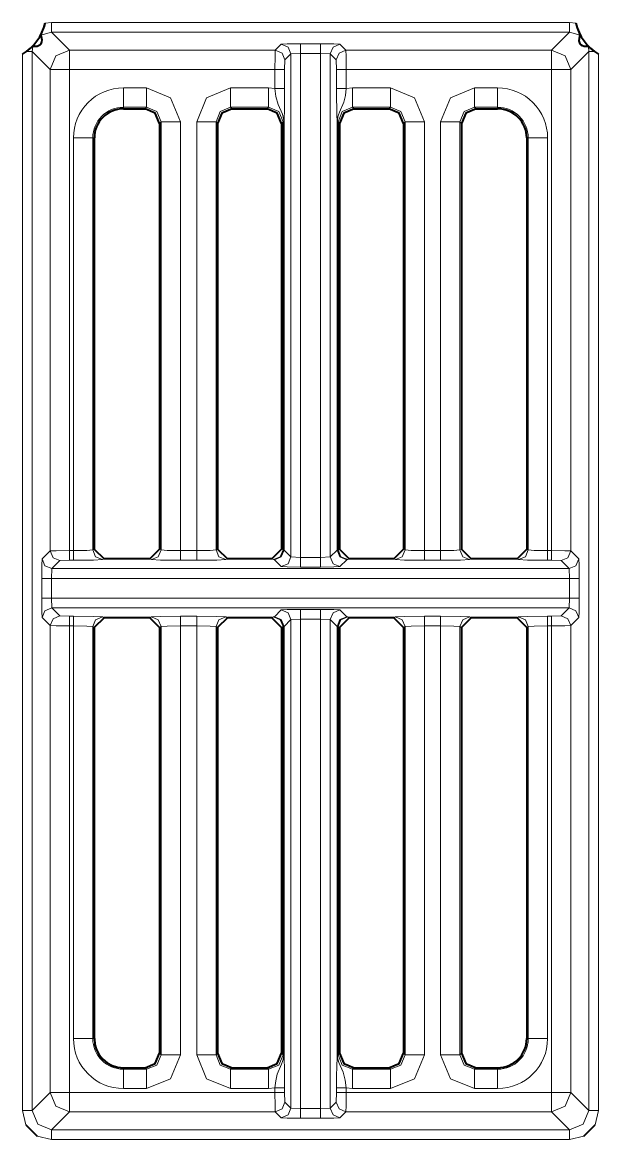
# Model space of a CAD drawing. Header units: millimetres. Extents: x 0 to 2941, y -405 to 1422.
# Drawn here: x 451.8 to 481.6, y 995 to 1052.7 of the extents above; entities that cross this region are included whole.
import ezdxf

# ---------------------------------------------------------------- set-up
doc = ezdxf.new("R2010")
doc.units = ezdxf.units.MM
doc.layers.add('FINE', color=9, linetype='Continuous')
doc.layers.add('OUTLINE', color=7, linetype='Continuous')

msp = doc.modelspace()

# ---------------------------------------------------------------- linework, layer by layer
at = {"layer": 'FINE', "lineweight": 9}
for p, q in [((452.956, 1052.642), (453.279, 1052.678)), ((453.279, 1052.178), (452.74, 1052.02)), ((480.054, 1052.178), (453.279, 1052.178)), ((453.279, 1052.178), (454.223, 1051.234)), ((479.11, 1051.234), (480.054, 1052.178)), ((480.593, 1052.02), (480.054, 1052.178)), ((452.313, 1051.433), (452.28, 1051.178)), ((453.223, 1050.234), (452.28, 1051.178)), ((452.28, 1051.178), (452.28, 996.453)), ((466.157, 1051.575), (467.182, 1051.575)), ((468.182, 1051.549), (468.497, 1051.234)), ((468.497, 1051.234), (479.11, 1051.234)), ((481.054, 1051.178), (480.11, 1050.234)), ((481.054, 1051.178), (481.021, 1051.433)), ((481.054, 996.453), (481.054, 1051.178)), ((465.342, 1050.734), (465.329, 1050.234)), ((466.157, 1051.075), (465.657, 1051.049)), ((466.157, 1051.075), (466.157, 1025.032)), ((467.182, 1051.075), (466.157, 1051.075)), ((467.182, 1025.032), (467.182, 1051.075)), ((467.682, 1051.049), (467.182, 1051.075)), ((467.682, 1051.049), (467.682, 1025.058)), ((467.998, 1050.734), (467.682, 1051.049)), ((468.01, 1050.234), (467.998, 1050.734)), ((454.223, 1050.234), (454.223, 1025.386)), ((464.829, 1050.234), (454.223, 1050.234)), ((464.829, 1049.258), (464.829, 1050.234)), ((465.329, 1050.234), (465.329, 1049.258)), ((468.01, 1049.258), (468.01, 1050.234)), ((479.11, 1050.234), (468.51, 1050.234)), ((468.51, 1050.234), (468.51, 1049.258)), ((479.11, 1025.386), (479.11, 1050.234)), ((456.998, 1049.288), (458.202, 1049.288)), ((462.537, 1049.288), (464.502, 1049.288)), ((464.502, 1049.288), (464.829, 1049.258)), ((468.51, 1049.258), (468.837, 1049.288)), ((468.837, 1049.288), (470.802, 1049.288)), ((475.137, 1049.288), (476.335, 1049.288)), ((464.502, 1048.29), (462.537, 1048.29)), ((462.537, 1048.29), (462.619, 1048.208)), ((464.421, 1048.208), (464.502, 1048.29)), ((468.837, 1048.29), (468.919, 1048.208)), ((470.802, 1048.29), (468.837, 1048.29)), ((470.721, 1048.208), (470.802, 1048.29)), ((475.137, 1048.29), (475.219, 1048.208)), ((476.335, 1048.29), (475.137, 1048.29)), ((476.335, 1048.208), (476.335, 1048.29)), ((458.951, 1047.541), (458.87, 1047.459)), ((458.951, 1025.423), (458.951, 1047.541)), ((459.95, 1047.541), (459.95, 1025.386)), ((460.79, 1025.386), (460.79, 1047.541)), ((461.87, 1047.459), (461.788, 1047.541)), ((465.251, 1047.541), (465.17, 1047.459)), ((465.283, 1025.415), (465.283, 1047.541)), ((468.056, 1047.541), (468.056, 1025.415)), ((468.088, 1047.541), (468.088, 1025.423)), ((468.17, 1047.459), (468.088, 1047.541)), ((471.551, 1047.541), (471.47, 1047.459)), ((471.551, 1025.423), (471.551, 1047.541)), ((474.388, 1047.541), (474.388, 1025.423)), ((474.47, 1047.459), (474.388, 1047.541)), ((454.419, 1025.386), (454.419, 1046.709)), ((455.498, 1046.709), (455.417, 1046.709)), ((477.916, 1046.709), (477.835, 1046.709)), ((477.916, 1025.423), (477.916, 1046.709)), ((454.223, 1025.386), (454.419, 1025.386)), ((458.87, 1025.464), (458.951, 1025.423)), ((459.95, 1025.386), (460.79, 1025.386)), ((465.251, 1025.423), (465.283, 1025.415)), ((468.056, 1025.415), (468.088, 1025.423)), ((468.088, 1025.423), (468.17, 1025.464)), ((471.47, 1025.464), (471.551, 1025.423)), ((474.388, 1025.423), (474.47, 1025.464)), ((477.835, 1025.464), (477.916, 1025.423)), ((454.223, 1024.886), (453.723, 1024.873)), ((454.419, 1024.886), (454.223, 1024.886)), ((455.999, 1024.964), (455.916, 1024.923)), ((458.452, 1024.923), (458.37, 1024.964)), ((460.79, 1024.886), (459.95, 1024.886)), ((462.37, 1024.964), (462.288, 1024.923)), ((464.752, 1024.923), (464.67, 1024.964)), ((464.8, 1024.915), (464.752, 1024.923)), ((465.157, 1024.558), (464.8, 1024.915)), ((465.657, 1025.058), (466.157, 1025.032)), ((466.157, 1025.032), (467.182, 1025.032)), ((467.182, 1025.032), (467.682, 1025.058)), ((468.539, 1024.915), (468.182, 1024.558)), ((468.588, 1024.923), (468.539, 1024.915)), ((468.67, 1024.964), (468.588, 1024.923)), ((471.052, 1024.923), (470.97, 1024.964)), ((473.39, 1024.886), (472.55, 1024.886)), ((474.97, 1024.964), (474.888, 1024.923)), ((477.417, 1024.923), (477.335, 1024.964)), ((479.11, 1024.886), (478.915, 1024.886)), ((453.303, 1024.453), (453.278, 1023.953)), ((467.182, 1024.532), (466.157, 1024.532)), ((480.055, 1023.953), (480.03, 1024.453)), ((452.778, 1022.927), (452.778, 1023.953)), ((480.055, 1023.953), (453.278, 1023.953)), ((453.278, 1023.953), (453.278, 1022.927)), ((480.055, 1022.927), (480.055, 1023.953)), ((480.555, 1023.953), (480.555, 1022.927)), ((453.278, 1022.927), (480.055, 1022.927)), ((453.278, 1022.927), (453.303, 1022.428)), ((480.03, 1022.428), (480.055, 1022.927)), ((464.8, 1021.966), (465.157, 1022.323)), ((466.157, 1022.348), (467.182, 1022.348)), ((468.182, 1022.323), (468.539, 1021.966)), ((453.223, 1021.508), (452.803, 1021.928)), ((453.723, 1022.008), (454.223, 1021.995)), ((454.223, 1021.995), (454.419, 1021.995)), ((455.916, 1021.958), (455.999, 1021.917)), ((458.37, 1021.917), (458.452, 1021.958)), ((459.95, 1021.995), (460.79, 1021.995)), ((462.288, 1021.958), (462.37, 1021.917)), ((464.67, 1021.917), (464.752, 1021.958)), ((464.752, 1021.958), (464.8, 1021.966)), ((465.657, 1021.823), (465.3, 1021.466)), ((466.157, 1021.849), (465.657, 1021.823)), ((465.657, 996.582), (465.657, 1021.823)), ((466.157, 1021.849), (466.157, 996.556)), ((467.182, 1021.849), (466.157, 1021.849)), ((467.682, 1021.823), (467.182, 1021.849)), ((467.182, 996.556), (467.182, 1021.849)), ((467.682, 1021.823), (467.682, 996.582)), ((468.539, 1021.966), (468.588, 1021.958)), ((468.588, 1021.958), (468.67, 1021.917)), ((470.97, 1021.917), (471.052, 1021.958)), ((472.55, 1021.995), (473.39, 1021.995)), ((474.888, 1021.958), (474.97, 1021.917)), ((477.335, 1021.917), (477.417, 1021.958)), ((478.915, 1021.995), (479.11, 1021.995)), ((479.11, 1021.995), (479.61, 1022.008)), ((480.53, 1021.928), (480.11, 1021.508)), ((453.223, 997.397), (453.223, 1021.508)), ((454.419, 1021.495), (454.223, 1021.495)), ((454.419, 1000.172), (454.419, 1021.495)), ((458.951, 1021.458), (458.87, 1021.417)), ((458.951, 999.34), (458.951, 1021.458)), ((459.95, 1021.495), (459.95, 999.34)), ((460.79, 1021.495), (459.95, 1021.495)), ((460.79, 999.34), (460.79, 1021.495)), ((461.87, 1021.417), (461.788, 1021.458)), ((461.788, 1021.458), (461.788, 999.34)), ((465.251, 1021.458), (465.17, 1021.417)), ((465.283, 1021.466), (465.251, 1021.458)), ((465.251, 999.34), (465.251, 1021.458)), ((465.283, 999.34), (465.283, 1021.466)), ((465.3, 1021.466), (465.3, 999.34)), ((468.056, 1021.466), (468.056, 999.34)), ((468.088, 1021.458), (468.056, 1021.466)), ((471.551, 1021.458), (471.47, 1021.417)), ((471.551, 999.34), (471.551, 1021.458)), ((480.11, 1021.508), (480.11, 997.397)), ((477.835, 1000.172), (477.916, 1000.172)), ((458.87, 999.421), (458.951, 999.34)), ((461.788, 999.34), (461.87, 999.421)), ((465.17, 999.421), (465.251, 999.34)), ((468.088, 999.34), (468.17, 999.421)), ((471.47, 999.421), (471.551, 999.34)), ((462.619, 998.672), (462.537, 998.591)), ((464.502, 998.591), (464.421, 998.672)), ((468.919, 998.672), (468.837, 998.591)), ((470.802, 998.591), (470.721, 998.672)), ((475.219, 998.672), (475.137, 998.591)), ((476.335, 998.591), (476.335, 998.672)), ((462.537, 998.591), (464.502, 998.591)), ((468.837, 998.591), (470.802, 998.591)), ((475.137, 998.591), (476.335, 998.591)), ((458.202, 997.592), (456.998, 997.592)), ((464.502, 997.592), (462.537, 997.592)), ((464.829, 997.623), (464.502, 997.592)), ((464.829, 997.397), (464.829, 997.623)), ((465.329, 997.623), (465.329, 997.397)), ((468.01, 997.397), (468.01, 997.623)), ((468.51, 997.623), (468.51, 997.397)), ((468.837, 997.592), (468.51, 997.623)), ((470.802, 997.592), (468.837, 997.592)), ((476.335, 997.592), (475.137, 997.592)), ((452.28, 996.453), (453.223, 997.397)), ((465.329, 997.397), (465.342, 996.897)), ((465.342, 996.897), (465.657, 996.582)), ((467.682, 996.582), (467.998, 996.897)), ((467.998, 996.897), (468.01, 997.397)), ((468.51, 997.397), (479.11, 997.397)), ((480.11, 997.397), (481.054, 996.453)), ((454.223, 996.397), (453.279, 995.453)), ((464.842, 996.397), (454.223, 996.397)), ((465.157, 996.082), (464.842, 996.397)), ((467.182, 996.556), (467.682, 996.582)), ((468.497, 996.397), (468.182, 996.082)), ((479.11, 996.397), (468.497, 996.397)), ((480.054, 995.453), (479.11, 996.397)), ((467.182, 996.057), (466.157, 996.057)), ((453.279, 995.453), (480.054, 995.453)), ((453.279, 994.954), (452.552, 995.141)), ((480.054, 994.954), (453.279, 994.954)), ((480.781, 995.141), (480.054, 994.954))]:
    msp.add_line(p, q, dxfattribs=at)
for points in [[(453.279, 1052.678), (453.279, 1052.329), (453.279, 1052.178)], [(453.279, 1052.678), (480.054, 1052.678), (480.377, 1052.642)], [(480.054, 1052.678), (480.054, 1052.329), (480.054, 1052.178)], [(452.002, 1051.178), (452.201, 1051.178), (452.28, 1051.178)], [(453.223, 1050.234), (453.516, 1050.941), (454.223, 1051.234)], [(454.223, 1051.234), (464.842, 1051.234), (465.157, 1051.549)], [(454.223, 1051.234), (454.223, 1050.932), (454.223, 1050.234)], [(464.829, 1050.234), (464.833, 1050.932), (464.842, 1051.234)], [(464.842, 1051.234), (465.195, 1051.087), (465.342, 1050.734)], [(465.157, 1051.549), (465.459, 1051.567), (466.157, 1051.575)], [(465.157, 1051.549), (465.51, 1051.403), (465.657, 1051.049)], [(466.157, 1051.575), (466.157, 1051.424), (466.157, 1051.075)], [(467.182, 1051.575), (467.182, 1051.424), (467.182, 1051.075)], [(467.182, 1051.575), (467.88, 1051.567), (468.182, 1051.549)], [(468.182, 1051.549), (467.829, 1051.403), (467.682, 1051.049)], [(468.497, 1051.234), (468.144, 1051.087), (467.998, 1050.734)], [(468.497, 1051.234), (468.507, 1050.932), (468.51, 1050.234)], [(479.11, 1051.234), (479.817, 1050.941), (480.11, 1050.234)], [(479.11, 1051.234), (479.11, 1050.932), (479.11, 1050.234)], [(481.054, 1051.178), (481.132, 1051.178), (481.331, 1051.178)], [(451.968, 995.726), (451.78, 996.453), (451.78, 1051.033)], [(465.657, 1025.058), (465.657, 1051.049), (465.342, 1050.734)], [(481.553, 1051.033), (481.553, 996.453), (481.366, 995.726)], [(452.803, 1024.953), (453.223, 1025.373), (453.223, 1050.234)], [(453.223, 1050.234), (453.525, 1050.234), (454.223, 1050.234)], [(464.829, 1050.234), (465.178, 1050.234), (465.329, 1050.234)], [(468.51, 1050.234), (468.161, 1050.234), (468.01, 1050.234)], [(479.11, 1050.234), (479.808, 1050.234), (480.11, 1050.234)], [(480.11, 1050.234), (480.11, 1025.373), (480.53, 1024.953)], [(456.998, 1049.288), (456.998, 1048.6), (456.998, 1048.29)], [(458.202, 1049.288), (458.202, 1048.6), (458.202, 1048.29)], [(458.202, 1049.288), (459.438, 1048.777), (459.95, 1047.541)], [(460.79, 1047.541), (461.301, 1048.777), (462.537, 1049.288)], [(462.537, 1048.29), (462.537, 1048.6), (462.537, 1049.288)], [(464.502, 1048.29), (464.502, 1048.6), (464.502, 1049.288)], [(464.829, 1049.258), (465.178, 1049.258), (465.329, 1049.258)], [(465.283, 1047.541), (465.281, 1047.611), (465.272, 1047.698), (465.212, 1047.937), (464.99, 1048.437), (464.879, 1048.851), (464.829, 1049.258)], [(465.329, 1049.258), (465.326, 1048.666), (465.317, 1048.118), (465.304, 1047.71), (465.3, 1047.602), (465.3, 1047.568), (465.3, 1047.541)], [(468.51, 1049.258), (468.161, 1049.258), (468.01, 1049.258)], [(468.04, 1047.541), (468.04, 1047.553), (468.039, 1047.581), (468.038, 1047.64), (468.036, 1047.689), (468.034, 1047.763), (468.02, 1048.257), (468.013, 1048.728), (468.01, 1049.258)], [(468.51, 1049.258), (468.467, 1048.894), (468.389, 1048.551), (468.164, 1048.033), (468.114, 1047.896), (468.084, 1047.789), (468.061, 1047.644), (468.057, 1047.574), (468.056, 1047.541)], [(468.837, 1048.29), (468.837, 1048.6), (468.837, 1049.288)], [(470.802, 1048.29), (470.802, 1048.6), (470.802, 1049.288)], [(470.802, 1049.288), (472.038, 1048.777), (472.55, 1047.541)], [(473.39, 1025.386), (473.39, 1047.541), (473.901, 1048.777), (475.137, 1049.288)], [(475.137, 1048.29), (475.137, 1048.6), (475.137, 1049.288)], [(476.335, 1048.29), (476.335, 1048.6), (476.335, 1049.288)], [(458.121, 1048.208), (458.202, 1048.29), (456.998, 1048.29), (456.998, 1048.208)], [(458.951, 1047.541), (458.733, 1048.072), (458.202, 1048.29)], [(462.537, 1048.29), (462.006, 1048.072), (461.788, 1047.541)], [(465.251, 1047.541), (465.033, 1048.072), (464.502, 1048.29)], [(468.837, 1048.29), (468.306, 1048.072), (468.088, 1047.541)], [(471.551, 1047.541), (471.333, 1048.072), (470.802, 1048.29)], [(475.137, 1048.29), (474.606, 1048.072), (474.388, 1047.541)], [(459.95, 1047.541), (459.261, 1047.541), (458.951, 1047.541)], [(460.79, 1047.541), (461.478, 1047.541), (461.788, 1047.541)], [(461.788, 1047.541), (461.788, 1025.423), (461.87, 1025.464)], [(465.17, 1025.464), (465.251, 1025.423), (465.251, 1047.541)], [(465.251, 1047.541), (465.262, 1047.541), (465.283, 1047.541)], [(465.283, 1047.541), (465.295, 1047.541), (465.3, 1047.541)], [(465.3, 1047.541), (465.3, 1025.415), (465.657, 1025.058)], [(467.682, 1025.058), (468.04, 1025.415), (468.04, 1047.541)], [(468.056, 1047.541), (468.045, 1047.541), (468.04, 1047.541)], [(468.056, 1047.541), (468.078, 1047.541), (468.088, 1047.541)], [(471.551, 1047.541), (471.861, 1047.541), (472.55, 1047.541)], [(472.55, 1047.541), (472.55, 1025.386), (473.39, 1025.386)], [(473.39, 1047.541), (474.078, 1047.541), (474.388, 1047.541)], [(455.417, 1046.709), (455.107, 1046.709), (454.419, 1046.709)], [(455.417, 1046.709), (455.417, 1025.423), (455.498, 1025.464)], [(477.916, 1046.709), (478.226, 1046.709), (478.915, 1046.709)], [(478.915, 1046.709), (478.915, 1025.386), (479.11, 1025.386)], [(453.223, 1025.373), (453.525, 1025.382), (454.223, 1025.386)], [(453.723, 1024.873), (453.37, 1025.02), (453.223, 1025.373)], [(454.223, 1024.886), (454.223, 1025.037), (454.223, 1025.386)], [(454.419, 1025.386), (455.107, 1025.396), (455.417, 1025.423)], [(454.419, 1024.886), (454.419, 1025.037), (454.419, 1025.386)], [(455.916, 1024.923), (455.564, 1025.07), (455.417, 1025.423)], [(458.951, 1025.423), (458.804, 1025.07), (458.452, 1024.923)], [(458.951, 1025.423), (459.261, 1025.396), (459.95, 1025.386)], [(459.95, 1024.886), (459.95, 1025.037), (459.95, 1025.386)], [(460.79, 1025.386), (461.478, 1025.396), (461.788, 1025.423)], [(460.79, 1024.886), (460.79, 1025.037), (460.79, 1025.386)], [(462.288, 1024.923), (461.935, 1025.07), (461.788, 1025.423)], [(465.251, 1025.423), (465.104, 1025.07), (464.752, 1024.923)], [(465.283, 1025.415), (465.14, 1025.063), (464.8, 1024.915)], [(465.3, 1025.415), (465.153, 1025.062), (464.8, 1024.915)], [(465.283, 1025.415), (465.295, 1025.415), (465.3, 1025.415)], [(468.04, 1025.415), (468.186, 1025.062), (468.539, 1024.915)], [(468.04, 1025.415), (468.045, 1025.415), (468.056, 1025.415)], [(468.056, 1025.415), (468.199, 1025.063), (468.539, 1024.915)], [(468.088, 1025.423), (468.235, 1025.07), (468.588, 1024.923)], [(471.551, 1025.423), (471.405, 1025.07), (471.052, 1024.923)], [(471.551, 1025.423), (471.861, 1025.396), (472.55, 1025.386)], [(472.55, 1025.386), (472.55, 1025.037), (472.55, 1024.886)], [(473.39, 1025.386), (474.078, 1025.396), (474.388, 1025.423)], [(473.39, 1024.886), (473.39, 1025.037), (473.39, 1025.386)], [(474.888, 1024.923), (474.535, 1025.07), (474.388, 1025.423)], [(477.916, 1025.423), (477.769, 1025.07), (477.417, 1024.923)], [(477.916, 1025.423), (478.226, 1025.396), (478.915, 1025.386)], [(478.915, 1025.386), (478.915, 1025.037), (478.915, 1024.886)], [(479.11, 1024.886), (479.11, 1025.037), (479.11, 1025.386)], [(479.11, 1025.386), (479.808, 1025.382), (480.11, 1025.373)], [(479.61, 1024.873), (479.963, 1025.02), (480.11, 1025.373)], [(452.778, 1023.953), (452.785, 1024.651), (452.803, 1024.953)], [(453.303, 1024.453), (452.95, 1024.599), (452.803, 1024.953)], [(453.723, 1024.873), (453.303, 1024.453), (480.03, 1024.453)], [(455.916, 1024.923), (455.451, 1024.897), (454.419, 1024.886)], [(459.95, 1024.886), (458.917, 1024.897), (458.452, 1024.923)], [(462.288, 1024.923), (461.822, 1024.897), (460.79, 1024.886)], [(465.657, 1025.058), (465.51, 1024.704), (465.157, 1024.558)], [(466.157, 1025.032), (466.157, 1024.683), (466.157, 1024.532)], [(467.182, 1025.032), (467.182, 1024.683), (467.182, 1024.532)], [(467.682, 1025.058), (467.829, 1024.704), (468.182, 1024.558)], [(472.55, 1024.886), (471.517, 1024.897), (471.052, 1024.923)], [(474.888, 1024.923), (474.422, 1024.897), (473.39, 1024.886)], [(478.915, 1024.886), (477.882, 1024.897), (477.417, 1024.923)], [(480.03, 1024.453), (479.61, 1024.873), (479.11, 1024.886)], [(480.03, 1024.453), (480.383, 1024.599), (480.53, 1024.953)], [(480.53, 1024.953), (480.548, 1024.651), (480.555, 1023.953)], [(466.157, 1024.532), (465.459, 1024.54), (465.157, 1024.558)], [(468.182, 1024.558), (467.88, 1024.54), (467.182, 1024.532)], [(453.278, 1023.953), (452.929, 1023.953), (452.778, 1023.953)], [(480.055, 1023.953), (480.404, 1023.953), (480.555, 1023.953)], [(453.278, 1022.927), (452.929, 1022.927), (452.778, 1022.927)], [(452.803, 1021.928), (452.785, 1022.23), (452.778, 1022.927)], [(480.055, 1022.927), (480.404, 1022.927), (480.555, 1022.927)], [(480.555, 1022.927), (480.548, 1022.23), (480.53, 1021.928)], [(453.303, 1022.428), (452.95, 1022.281), (452.803, 1021.928)], [(479.61, 1022.008), (480.03, 1022.428), (453.303, 1022.428), (453.723, 1022.008)], [(465.157, 1022.323), (465.459, 1022.341), (466.157, 1022.348)], [(465.157, 1022.323), (465.51, 1022.177), (465.657, 1021.823)], [(466.157, 1022.348), (466.157, 1022.197), (466.157, 1021.849)], [(467.182, 1022.348), (467.182, 1022.197), (467.182, 1021.849)], [(467.182, 1022.348), (467.88, 1022.341), (468.182, 1022.323)], [(468.182, 1022.323), (467.829, 1022.177), (467.682, 1021.823)], [(480.03, 1022.428), (480.383, 1022.281), (480.53, 1021.928)], [(453.723, 1022.008), (453.37, 1021.861), (453.223, 1021.508)], [(454.223, 1021.995), (454.223, 1021.844), (454.223, 1021.495)], [(454.419, 1021.495), (454.419, 1021.844), (454.419, 1021.995)], [(454.419, 1021.995), (455.451, 1021.984), (455.916, 1021.958)], [(455.417, 1021.458), (455.564, 1021.811), (455.916, 1021.958)], [(458.452, 1021.958), (458.917, 1021.984), (459.95, 1021.995)], [(458.452, 1021.958), (458.804, 1021.811), (458.951, 1021.458)], [(459.95, 1021.995), (459.95, 1021.844), (459.95, 1021.495)], [(460.79, 1021.995), (460.79, 1021.844), (460.79, 1021.495)], [(460.79, 1021.995), (461.822, 1021.984), (462.288, 1021.958)], [(461.788, 1021.458), (461.935, 1021.811), (462.288, 1021.958)], [(464.752, 1021.958), (465.104, 1021.811), (465.251, 1021.458)], [(464.8, 1021.966), (465.14, 1021.818), (465.283, 1021.466)], [(464.8, 1021.966), (465.153, 1021.819), (465.3, 1021.466)], [(468.04, 999.34), (468.04, 1021.466), (467.682, 1021.823)], [(468.539, 1021.966), (468.186, 1021.819), (468.04, 1021.466)], [(468.539, 1021.966), (468.199, 1021.818), (468.056, 1021.466)], [(468.588, 1021.958), (468.235, 1021.811), (468.088, 1021.458)], [(471.052, 1021.958), (471.517, 1021.984), (472.55, 1021.995)], [(471.052, 1021.958), (471.405, 1021.811), (471.551, 1021.458)], [(472.55, 1021.995), (472.55, 1021.844), (472.55, 1021.495)], [(473.39, 1021.495), (473.39, 1021.844), (473.39, 1021.995)], [(473.39, 1021.995), (474.422, 1021.984), (474.888, 1021.958)], [(474.388, 1021.458), (474.535, 1021.811), (474.888, 1021.958)], [(477.417, 1021.958), (477.882, 1021.984), (478.915, 1021.995)], [(477.417, 1021.958), (477.769, 1021.811), (477.916, 1021.458)], [(478.915, 1021.995), (478.915, 1021.844), (478.915, 1021.495)], [(479.11, 1021.995), (479.11, 1021.844), (479.11, 1021.495)], [(479.61, 1022.008), (479.963, 1021.861), (480.11, 1021.508)], [(454.223, 1021.495), (453.525, 1021.499), (453.223, 1021.508)], [(454.223, 1021.495), (454.223, 997.397), (464.829, 997.397)], [(455.417, 1021.458), (455.107, 1021.484), (454.419, 1021.495)], [(455.498, 1021.417), (455.417, 1021.458), (455.417, 1000.172), (455.498, 1000.172)], [(459.95, 1021.495), (459.261, 1021.484), (458.951, 1021.458)], [(461.788, 1021.458), (461.478, 1021.484), (460.79, 1021.495)], [(465.3, 1021.466), (465.295, 1021.466), (465.283, 1021.466)], [(468.056, 1021.466), (468.045, 1021.466), (468.04, 1021.466)], [(468.17, 1021.417), (468.088, 1021.458), (468.088, 999.34)], [(472.55, 1021.495), (471.861, 1021.484), (471.551, 1021.458)], [(473.39, 999.34), (473.39, 1021.495), (472.55, 1021.495), (472.55, 999.34)], [(474.388, 1021.458), (474.078, 1021.484), (473.39, 1021.495)], [(474.47, 1021.417), (474.388, 1021.458), (474.388, 999.34), (474.47, 999.421)], [(477.916, 1000.172), (477.916, 1021.458), (477.835, 1021.417)], [(478.915, 1021.495), (478.226, 1021.484), (477.916, 1021.458)], [(479.11, 997.397), (479.11, 1021.495), (478.915, 1021.495), (478.915, 1000.172)], [(480.11, 1021.508), (479.808, 1021.499), (479.11, 1021.495)], [(455.417, 1000.172), (455.107, 1000.172), (454.419, 1000.172)], [(477.916, 1000.172), (478.226, 1000.172), (478.915, 1000.172)], [(458.202, 998.591), (458.733, 998.809), (458.951, 999.34)], [(459.95, 999.34), (459.438, 998.104), (458.202, 997.592)], [(459.95, 999.34), (459.261, 999.34), (458.951, 999.34)], [(460.79, 999.34), (461.478, 999.34), (461.788, 999.34)], [(462.537, 997.592), (461.301, 998.104), (460.79, 999.34)], [(461.788, 999.34), (462.006, 998.809), (462.537, 998.591)], [(464.502, 998.591), (465.033, 998.809), (465.251, 999.34)], [(464.829, 997.623), (464.872, 997.987), (464.95, 998.33), (465.175, 998.848), (465.226, 998.985), (465.255, 999.091), (465.278, 999.237), (465.283, 999.307), (465.283, 999.34)], [(465.251, 999.34), (465.262, 999.34), (465.283, 999.34)], [(465.283, 999.34), (465.295, 999.34), (465.3, 999.34)], [(465.3, 999.34), (465.3, 999.327), (465.3, 999.3), (465.301, 999.241), (465.303, 999.192), (465.305, 999.117), (465.32, 998.624), (465.326, 998.153), (465.329, 997.623)], [(468.01, 997.623), (468.013, 998.215), (468.023, 998.763), (468.036, 999.171), (468.039, 999.279), (468.039, 999.313), (468.04, 999.34)], [(468.056, 999.34), (468.045, 999.34), (468.04, 999.34)], [(468.056, 999.34), (468.078, 999.34), (468.088, 999.34)], [(468.056, 999.34), (468.058, 999.27), (468.067, 999.183), (468.127, 998.944), (468.349, 998.443), (468.46, 998.03), (468.51, 997.623)], [(468.088, 999.34), (468.306, 998.809), (468.837, 998.591)], [(470.802, 998.591), (471.333, 998.809), (471.551, 999.34)], [(472.55, 999.34), (472.038, 998.104), (470.802, 997.592)], [(471.551, 999.34), (471.861, 999.34), (472.55, 999.34)], [(473.39, 999.34), (474.078, 999.34), (474.388, 999.34)], [(475.137, 997.592), (473.901, 998.104), (473.39, 999.34)], [(474.388, 999.34), (474.606, 998.809), (475.137, 998.591)], [(456.998, 998.672), (456.998, 998.591), (458.202, 998.591), (458.121, 998.672)], [(456.998, 998.591), (456.998, 998.281), (456.998, 997.592)], [(458.202, 998.591), (458.202, 998.281), (458.202, 997.592)], [(462.537, 997.592), (462.537, 998.281), (462.537, 998.591)], [(464.502, 997.592), (464.502, 998.281), (464.502, 998.591)], [(468.837, 997.592), (468.837, 998.281), (468.837, 998.591)], [(470.802, 997.592), (470.802, 998.281), (470.802, 998.591)], [(475.137, 997.592), (475.137, 998.281), (475.137, 998.591)], [(476.335, 997.592), (476.335, 998.281), (476.335, 998.591)], [(464.829, 997.623), (465.178, 997.623), (465.329, 997.623)], [(468.51, 997.623), (468.161, 997.623), (468.01, 997.623)], [(453.223, 997.397), (453.525, 997.397), (454.223, 997.397), (454.223, 996.699), (454.223, 996.397)], [(454.223, 996.397), (453.516, 996.69), (453.223, 997.397)], [(464.829, 997.397), (465.178, 997.397), (465.329, 997.397)], [(464.842, 996.397), (464.833, 996.699), (464.829, 997.397)], [(464.842, 996.397), (465.195, 996.543), (465.342, 996.897)], [(468.497, 996.397), (468.144, 996.543), (467.998, 996.897)], [(468.51, 997.397), (468.161, 997.397), (468.01, 997.397)], [(468.51, 997.397), (468.507, 996.699), (468.497, 996.397)], [(479.11, 997.397), (479.808, 997.397), (480.11, 997.397)], [(480.11, 997.397), (479.817, 996.69), (479.11, 996.397)], [(479.11, 997.397), (479.11, 996.699), (479.11, 996.397)], [(451.78, 996.453), (452.129, 996.453), (452.28, 996.453)], [(452.28, 996.453), (452.572, 995.746), (453.279, 995.453)], [(465.157, 996.082), (465.51, 996.228), (465.657, 996.582)], [(465.657, 996.582), (466.157, 996.556), (467.182, 996.556)], [(466.157, 996.057), (466.157, 996.207), (466.157, 996.556)], [(467.182, 996.057), (467.182, 996.207), (467.182, 996.556)], [(468.182, 996.082), (467.829, 996.228), (467.682, 996.582)], [(480.054, 995.453), (480.761, 995.746), (481.054, 996.453)], [(481.054, 996.453), (481.205, 996.453), (481.553, 996.453)], [(466.157, 996.057), (465.459, 996.064), (465.157, 996.082)], [(468.182, 996.082), (467.88, 996.064), (467.182, 996.057)], [(453.279, 995.453), (453.279, 995.303), (453.279, 994.954)], [(480.054, 995.453), (480.054, 995.303), (480.054, 994.954)]]:
    msp.add_lwpolyline(points, dxfattribs=at)
for points in [[(456.998, 1049.289, 0.414223), (454.419, 1046.709)], [(478.915, 1046.709, 0.414218), (476.335, 1049.289)], [(456.998, 1048.29, 0.414214), (455.417, 1046.709)], [(477.916, 1046.709, 0.414237), (476.335, 1048.29)], [(454.419, 1000.172, 0.414223), (456.998, 997.593)], [(455.417, 1000.172, 0.414214), (456.998, 998.591)], [(476.335, 998.591, 0.41419), (477.916, 1000.172)], [(476.335, 997.593, 0.414189), (478.915, 1000.172)]]:
    msp.add_lwpolyline(points, format="xyb", dxfattribs=at)
at = {"layer": 'OUTLINE', "lineweight": 40}
for p, q in [((451.78, 1051.033), (452.002, 1051.178)), ((481.331, 1051.178), (481.553, 1051.033)), ((456.998, 1048.208), (458.121, 1048.208)), ((462.619, 1048.208), (464.421, 1048.208)), ((468.919, 1048.208), (470.721, 1048.208)), ((475.219, 1048.208), (476.335, 1048.208)), ((458.87, 1047.459), (458.87, 1025.464)), ((461.87, 1047.459), (461.87, 1025.464)), ((465.17, 1047.459), (465.17, 1025.464)), ((468.17, 1047.459), (468.17, 1025.464)), ((471.47, 1047.459), (471.47, 1025.464)), ((474.47, 1047.459), (474.47, 1025.464)), ((455.498, 1046.709), (455.498, 1025.464)), ((477.835, 1046.709), (477.835, 1025.464)), ((455.498, 1025.464), (455.999, 1024.964)), ((458.37, 1024.964), (458.87, 1025.464)), ((461.87, 1025.464), (462.37, 1024.964)), ((464.67, 1024.964), (465.17, 1025.464)), ((468.17, 1025.464), (468.67, 1024.964)), ((470.97, 1024.964), (471.47, 1025.464)), ((474.47, 1025.464), (474.97, 1024.964)), ((477.335, 1024.964), (477.835, 1025.464)), ((458.37, 1024.964), (455.999, 1024.964)), ((464.67, 1024.964), (462.37, 1024.964)), ((470.97, 1024.964), (468.67, 1024.964)), ((477.335, 1024.964), (474.97, 1024.964)), ((455.999, 1021.917), (455.498, 1021.417)), ((458.37, 1021.917), (455.999, 1021.917)), ((458.87, 1021.417), (458.37, 1021.917)), ((462.37, 1021.917), (461.87, 1021.417)), ((464.67, 1021.917), (462.37, 1021.917)), ((465.17, 1021.417), (464.67, 1021.917)), ((468.67, 1021.917), (468.17, 1021.417)), ((470.97, 1021.917), (468.67, 1021.917)), ((471.47, 1021.417), (470.97, 1021.917)), ((474.97, 1021.917), (474.47, 1021.417)), ((477.335, 1021.917), (474.97, 1021.917)), ((477.835, 1021.417), (477.335, 1021.917)), ((455.498, 1021.417), (455.498, 1000.172)), ((458.87, 1021.417), (458.87, 999.421)), ((461.87, 1021.417), (461.87, 999.421)), ((465.17, 1021.417), (465.17, 999.421)), ((468.17, 1021.417), (468.17, 999.421)), ((471.47, 1021.417), (471.47, 999.421)), ((474.47, 1021.417), (474.47, 999.421)), ((477.835, 1021.417), (477.835, 1000.172)), ((456.998, 998.672), (458.121, 998.672)), ((462.619, 998.672), (464.421, 998.672)), ((468.919, 998.672), (470.721, 998.672)), ((475.219, 998.672), (476.335, 998.672)), ((451.968, 995.726), (452.552, 995.141)), ((480.781, 995.141), (481.366, 995.726))]:
    msp.add_line(p, q, dxfattribs=at)
for points in [[(451.78, 1051.033, 0.20779), (452.956, 1052.642)], [(480.377, 1052.642, 0.207895), (481.553, 1051.033)], [(456.998, 1048.209, 0.414239), (455.499, 1046.709)], [(477.835, 1046.709, 0.414214), (476.335, 1048.209)], [(455.499, 1000.172, 0.414188), (456.998, 998.672)], [(476.335, 998.672, 0.414214), (477.835, 1000.172)]]:
    msp.add_lwpolyline(points, format="xyb", dxfattribs=at)
for points in [[(452.74, 1052.02), (452.747, 1052.039), (452.776, 1052.104), (452.844, 1052.27), (452.917, 1052.488), (452.956, 1052.642)], [(480.377, 1052.642), (480.443, 1052.401), (480.509, 1052.217), (480.565, 1052.085), (480.587, 1052.036), (480.593, 1052.02)], [(452.74, 1052.02), (452.759, 1051.946), (452.781, 1051.776), (452.771, 1051.665), (452.736, 1051.57), (452.726, 1051.555), (452.722, 1051.548), (452.72, 1051.545), (452.718, 1051.543), (452.717, 1051.54), (452.715, 1051.538), (452.713, 1051.536), (452.71, 1051.532), (452.702, 1051.523), (452.685, 1051.505), (452.645, 1051.475), (452.548, 1051.436), (452.313, 1051.433)], [(481.021, 1051.433), (480.955, 1051.425), (480.809, 1051.431), (480.715, 1051.46), (480.639, 1051.515), (480.626, 1051.528), (480.621, 1051.535), (480.619, 1051.537), (480.617, 1051.54), (480.615, 1051.542), (480.613, 1051.545), (480.611, 1051.549), (480.606, 1051.556), (480.594, 1051.576), (480.575, 1051.618), (480.555, 1051.717), (480.58, 1051.971), (480.593, 1052.02)], [(452.002, 1051.178), (452.173, 1051.312), (452.264, 1051.391), (452.301, 1051.425), (452.313, 1051.433)], [(481.021, 1051.433), (481.036, 1051.421), (481.087, 1051.375), (481.221, 1051.261), (481.331, 1051.178)], [(458.87, 1047.459), (458.65, 1047.989), (458.121, 1048.208)], [(462.619, 1048.208), (462.089, 1047.989), (461.87, 1047.459)], [(465.17, 1047.459), (464.95, 1047.989), (464.421, 1048.208)], [(468.919, 1048.208), (468.389, 1047.989), (468.17, 1047.459)], [(471.47, 1047.459), (471.25, 1047.989), (470.721, 1048.208)], [(475.219, 1048.208), (474.689, 1047.989), (474.47, 1047.459)], [(458.121, 998.672), (458.65, 998.892), (458.87, 999.421)], [(461.87, 999.421), (462.089, 998.892), (462.619, 998.672)], [(464.421, 998.672), (464.95, 998.892), (465.17, 999.421)], [(468.17, 999.421), (468.389, 998.892), (468.919, 998.672)], [(470.721, 998.672), (471.25, 998.892), (471.47, 999.421)], [(474.47, 999.421), (474.689, 998.892), (475.219, 998.672)]]:
    msp.add_lwpolyline(points, dxfattribs=at)

doc.saveas('drawing.dxf')
